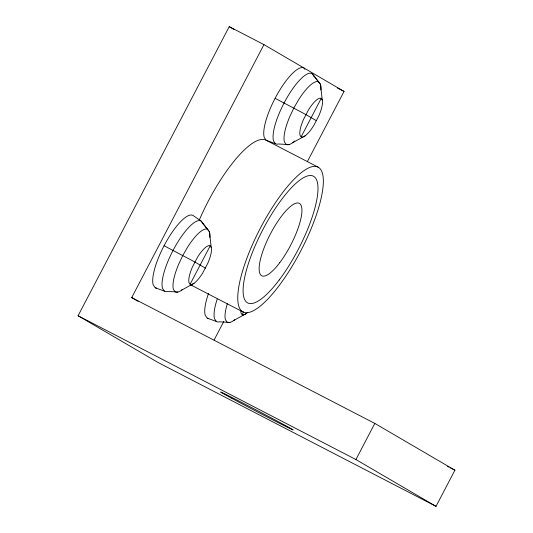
<?xml version="1.0" encoding="UTF-8"?>
<svg xmlns="http://www.w3.org/2000/svg" width="533" height="533" viewBox="0 0 533 533"><rect width="100%" height="100%" fill="white"/><g stroke="black" fill="none" stroke-linecap="round" stroke-linejoin="round"><path stroke-width="0.8" d="M211.201 247.332L210.169 245.873A21.66 6.149 -62.6 0 0 197.596 257.099L192.4 267.033A21.66 6.149 -62.6 0 0 189.062 282.803L190.101 284.262A21.66 6.149 -62.6 0 0 202.673 273.036L207.87 263.102A21.66 6.149 -62.6 0 0 211.201 247.332L209.449 231.735L202.32 222.894L202.986 223.693M322.232 99.904L321.199 98.445A21.66 6.149 -62.6 0 0 308.627 109.671L303.43 119.612A21.66 6.149 -62.6 0 0 300.092 135.382L301.132 136.841A21.66 6.149 -62.6 0 0 313.704 125.615L318.901 115.674A21.66 6.149 -62.6 0 0 322.232 99.904L320.48 84.307L312.125 73.601A39.562 11.233 -62.6 0 0 286.561 98.452A39.562 11.233 -62.6 0 0 273.582 141.045L275.474 143.71A39.562 11.233 -62.6 0 0 278.612 143.983L288.959 144.603M263.962 44.625L131.711 297.594L374.812 423.409L454.909 470.213L436.021 506.35L158.188 362.56L78.091 315.763L229.23 26.65L263.962 44.625L344.058 91.423L307.428 161.492M190.101 284.262L210.169 245.873M301.132 136.841L321.199 98.445M214.119 339.974L223.76 321.532M240.809 310.539A21.66 6.149 -62.6 0 0 241.089 313.204L242.122 314.663L243.634 311.765M436.021 506.35L355.924 459.546L374.812 423.409M292.677 142.704L305.129 135.822M181.646 290.132L194.105 283.243M233.667 320.533L246.126 313.644M177.929 292.031L167.582 291.411A39.562 11.233 -62.6 0 1 164.444 291.138L155.196 287.727L153.244 284.982A40.781 11.579 -62.6 0 1 166.629 241.069A40.781 11.579 -62.6 0 1 192.979 215.452L201.094 221.028L209.449 231.735A35.225 10 -62.6 0 1 209.822 237.425M229.95 322.432L219.603 321.812A39.562 11.233 -62.6 0 1 216.465 321.539L207.217 318.128L205.272 315.383A40.781 11.579 -62.6 0 1 208.503 293.496M275.474 143.71L266.227 140.299L264.275 137.554A40.781 11.579 -62.6 0 1 277.66 93.648A40.781 11.579 -62.6 0 1 304.01 68.024L304.849 69.31M337.409 87.985L344.058 91.423M318.321 167.262A81.569 23.166 -62.6 0 0 244.301 265.547A81.569 23.166 -62.6 0 0 278.979 285.815A81.569 23.166 -62.6 0 0 318.321 167.262L266.227 140.299A81.569 23.166 -62.6 0 0 199.315 219.982M242.748 311.818L190.654 284.855A81.569 23.166 -62.6 0 0 192.04 285.468M447.52 466.388L448.999 467.155M450.478 467.914L454.909 470.213M78.091 315.763L355.924 459.546M275.108 98.312L305.829 114.528L316.495 120.758M164.077 245.74L194.798 261.956L205.465 268.186M229.23 26.65L234.24 29.575M131.711 297.594L138.147 301.358M313.351 75.466L314.017 76.266M312.125 73.601L320.48 84.307A35.225 10 -62.6 0 1 320.853 89.997M201.914 222.274L201.094 221.028A39.562 11.233 -62.6 0 0 175.53 245.88A39.562 11.233 -62.6 0 0 162.552 288.473L164.444 291.138M216.465 321.539L214.579 318.874A39.562 11.233 -62.6 0 1 217.217 299.093M156.662 288.18A40.781 11.579 -62.6 0 1 155.196 287.727M182.686 289.339A35.225 10 -62.6 0 1 175.137 291.784L173.452 289.419A35.225 10 -62.6 0 1 178.875 263.775L182.779 255.507L187.323 247.618A35.225 10 -62.6 0 1 207.77 229.363M294.802 140.985A35.225 10 -62.6 0 1 286.168 144.363L284.482 141.991A35.225 10 -62.6 0 1 289.905 116.347L293.81 108.086L298.353 100.191A35.225 10 -62.6 0 1 318.801 81.935M208.689 318.581A40.781 11.579 -62.6 0 1 207.217 318.128M234.707 319.733A35.225 10 -62.6 0 1 227.158 322.185L225.479 319.813A35.225 10 -62.6 0 1 227.338 303.73M247.705 312.338A21.66 6.149 -62.6 0 1 242.122 314.663M231.982 398.418A40.781 0.566 27.6 0 0 292.137 429.545A40.781 0.566 27.6 0 0 247.039 405.207A40.781 0.566 27.6 0 0 231.982 398.418M279.172 280.025A71.369 20.267 -62.6 0 0 313.597 176.296A71.369 20.267 -62.6 0 0 248.824 262.296A71.369 20.267 -62.6 0 0 279.172 280.025M279.758 262.676A40.781 11.579 -62.6 0 0 299.426 203.399A40.781 11.579 -62.6 0 0 262.416 252.542A40.781 11.579 -62.6 0 0 279.758 262.676"/></g></svg>
